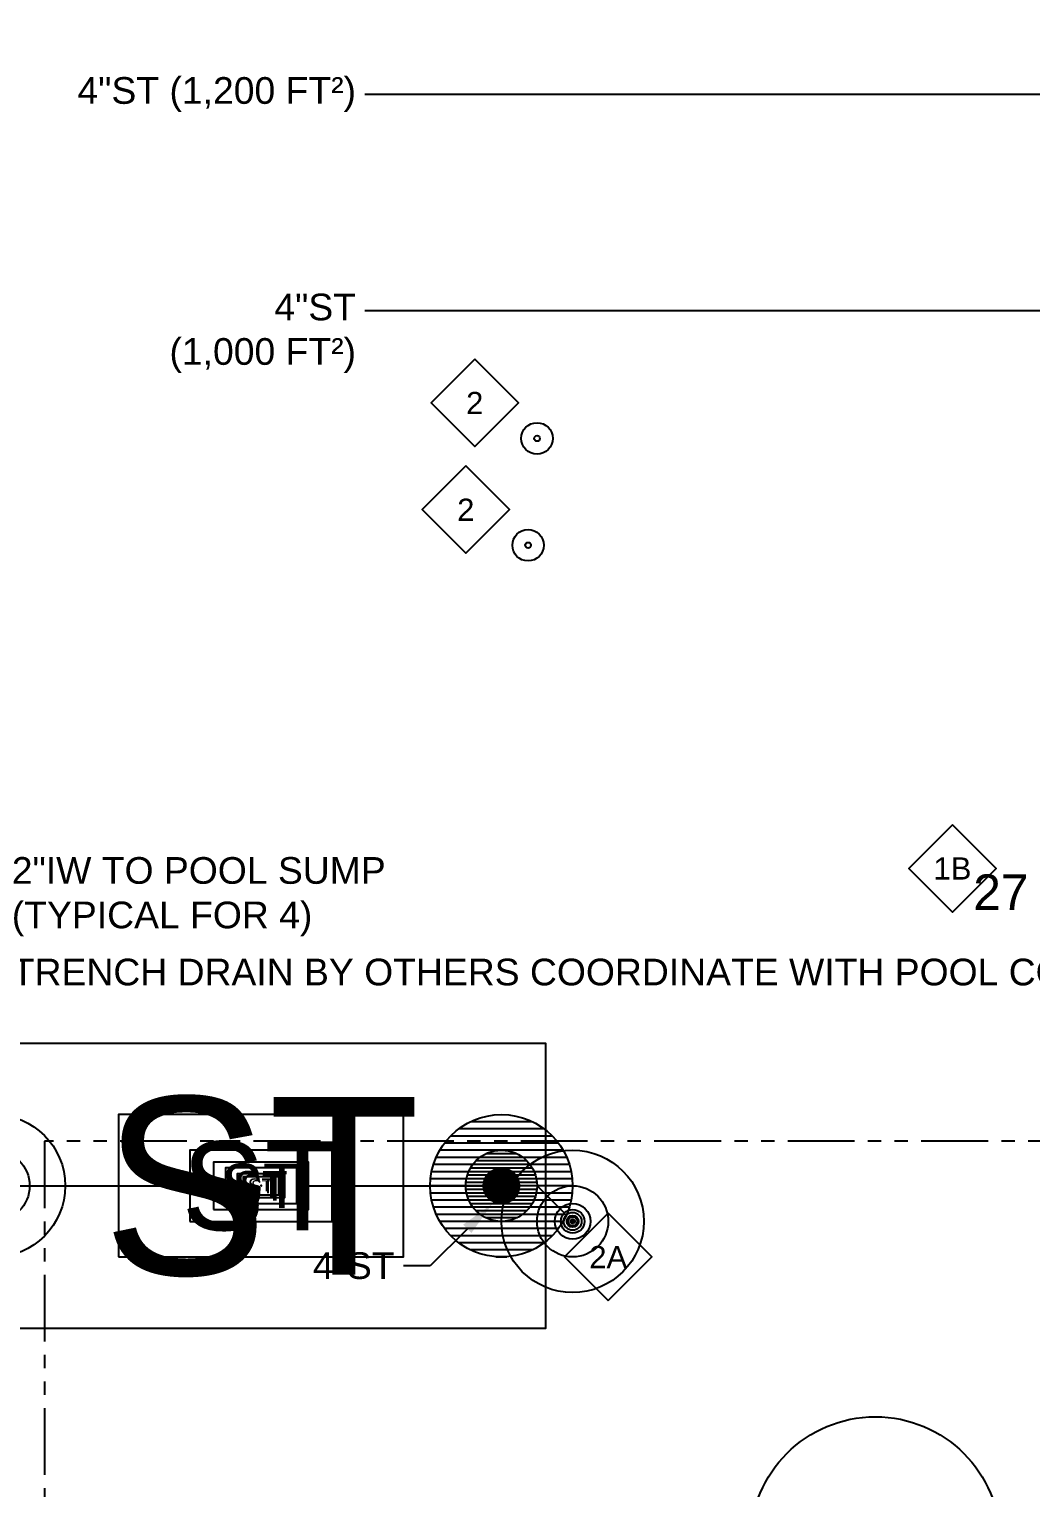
# Model space of a CAD drawing. Extents: x -3677 to 22148, y -333 to 1817.
# Drawn here: x -2365.1 to -2027.6, y 490.9 to 982.7 of the extents above; entities that cross this region are included whole.
import ezdxf
from ezdxf import colors
from ezdxf.entities.mleader import LeaderData, LeaderLine
from ezdxf.enums import TextEntityAlignment as Align
from ezdxf.math import Vec2, Vec3

# ---------------------------------------------------------------- set-up
doc = ezdxf.new("R2010")
doc.units = 0
doc.header["$LTSCALE"] = 36
doc.header["$MEASUREMENT"] = 0
doc.linetypes.add('PHANTOM2', pattern=[1.25, 0.625, -0.125, 0.125, -0.125, 0.125, -0.125])
for name, color, linetype in [('G-ANNO-TEXT', 70, 'Continuous'), ('G-ANNO-TEXT @ 96', 70, 'Continuous'), ('P-STRM-N', 2, 'Continuous'), ('P-STRM-N @ 1 (1)', 2, 'Continuous'), ('P-STRM-N @ 1 (2)', 2, 'Continuous'), ('P-STRM-N @ 12', 2, 'Continuous'), ('P-STRM-N @ 128', 2, 'Continuous'), ('P-STRM-N @ 16', 2, 'Continuous'), ('P-STRM-N @ 192', 2, 'Continuous'), ('P-STRM-N @ 2', 2, 'Continuous'), ('P-STRM-N @ 24', 2, 'Continuous'), ('P-STRM-N @ 384', 2, 'Continuous'), ('P-STRM-N @ 4', 2, 'Continuous'), ('P-STRM-N @ 48', 2, 'Continuous'), ('P-STRM-N @ 64', 2, 'Continuous'), ('P-STRM-N @ 768', 2, 'Continuous'), ('P-STRM-N @ 8', 2, 'Continuous'), ('P-STRM-N @ 96', 2, 'Continuous')]:
    doc.layers.add(name, color=color, linetype=linetype)
doc.layers.add('P-SAN-DFU', color=7, linetype='Continuous', plot=False)
doc.styles.add('Arial', font='arial.ttf')

# ---------------------------------------------------------------- blocks, each defined once
blk = doc.blocks.new('DIAMOND TAG')
blk.add_lwpolyline([(0, -0.1533), (0.1533, 0), (0, 0.1533), (-0.1533, 0)], close=True)
at = {"style": 'Arial'}
blk.add_attdef('XXX', text='', height=0.0781, dxfattribs=at).set_placement((0, 0), align=Align.MIDDLE)
blk = doc.blocks.new('DRAIN')
at = {"linetype": 'Continuous'}
blk.add_circle((0, 0), 0.0553, dxfattribs=at)
at = {"color": 7, "linetype": 'Continuous'}
blk.add_circle((0, 0), 0.01, dxfattribs=at)
blk = doc.blocks.new('*U4')
blk.add_circle((0, 0), 0.03125)
blk = doc.blocks.new('*U192')
at = {"layer": 'P-STRM-N @ 1 (1)'}
blk.add_blockref('*U4', (-2182, 580.73), dxfattribs=at)
at = {"layer": 'P-STRM-N @ 1 (2)'}
blk.add_blockref('*U4', (-2182, 580.73), dxfattribs=at)
at = {"layer": 'P-STRM-N @ 12', "xscale": 12, "yscale": 12, "zscale": 12}
blk.add_blockref('*U4', (-2182, 580.73), dxfattribs=at)
at = {"layer": 'P-STRM-N @ 128', "xscale": 128, "yscale": 128, "zscale": 128}
blk.add_blockref('*U4', (-2182, 580.73), dxfattribs=at)
at = {"layer": 'P-STRM-N @ 16', "xscale": 16, "yscale": 16, "zscale": 16}
blk.add_blockref('*U4', (-2182, 580.73), dxfattribs=at)
at = {"layer": 'P-STRM-N @ 192', "xscale": 192, "yscale": 192, "zscale": 192}
blk.add_blockref('*U4', (-2182, 580.73), dxfattribs=at)
at = {"layer": 'P-STRM-N @ 2', "xscale": 2, "yscale": 2, "zscale": 2}
blk.add_blockref('*U4', (-2182, 580.73), dxfattribs=at)
at = {"layer": 'P-STRM-N @ 24', "xscale": 24, "yscale": 24, "zscale": 24}
blk.add_blockref('*U4', (-2182, 580.73), dxfattribs=at)
at = {"layer": 'P-STRM-N @ 384', "xscale": 384, "yscale": 384, "zscale": 384}
blk.add_blockref('*U4', (-2182, 580.73), dxfattribs=at)
at = {"layer": 'P-STRM-N @ 4', "xscale": 4, "yscale": 4, "zscale": 4}
blk.add_blockref('*U4', (-2182, 580.73), dxfattribs=at)
at = {"layer": 'P-STRM-N @ 48', "xscale": 48, "yscale": 48, "zscale": 48}
blk.add_blockref('*U4', (-2182, 580.73), dxfattribs=at)
at = {"layer": 'P-STRM-N @ 64', "xscale": 64, "yscale": 64, "zscale": 64}
blk.add_blockref('*U4', (-2182, 580.73), dxfattribs=at)
at = {"layer": 'P-STRM-N @ 768', "xscale": 768, "yscale": 768, "zscale": 768}
blk.add_blockref('*U4', (-2182, 580.73), dxfattribs=at)
at = {"layer": 'P-STRM-N @ 8', "xscale": 8, "yscale": 8, "zscale": 8}
blk.add_blockref('*U4', (-2182, 580.73), dxfattribs=at)
at = {"layer": 'P-STRM-N @ 96', "xscale": 96, "yscale": 96, "zscale": 96}
blk.add_blockref('*U4', (-2182, 580.73), dxfattribs=at)
blk = doc.blocks.new('*U193')
at = {"layer": 'P-STRM-N @ 1 (1)'}
blk.add_blockref('*U4', (-2377, 592.73), dxfattribs=at)
at = {"layer": 'P-STRM-N @ 1 (2)'}
blk.add_blockref('*U4', (-2377, 592.73), dxfattribs=at)
at = {"layer": 'P-STRM-N @ 12', "xscale": 12, "yscale": 12, "zscale": 12}
blk.add_blockref('*U4', (-2377, 592.73), dxfattribs=at)
at = {"layer": 'P-STRM-N @ 128', "xscale": 128, "yscale": 128, "zscale": 128}
blk.add_blockref('*U4', (-2377, 592.73), dxfattribs=at)
at = {"layer": 'P-STRM-N @ 16', "xscale": 16, "yscale": 16, "zscale": 16}
blk.add_blockref('*U4', (-2377, 592.73), dxfattribs=at)
at = {"layer": 'P-STRM-N @ 192', "xscale": 192, "yscale": 192, "zscale": 192}
blk.add_blockref('*U4', (-2377, 592.73), dxfattribs=at)
at = {"layer": 'P-STRM-N @ 2', "xscale": 2, "yscale": 2, "zscale": 2}
blk.add_blockref('*U4', (-2377, 592.73), dxfattribs=at)
at = {"layer": 'P-STRM-N @ 24', "xscale": 24, "yscale": 24, "zscale": 24}
blk.add_blockref('*U4', (-2377, 592.73), dxfattribs=at)
at = {"layer": 'P-STRM-N @ 384', "xscale": 384, "yscale": 384, "zscale": 384}
blk.add_blockref('*U4', (-2377, 592.73), dxfattribs=at)
at = {"layer": 'P-STRM-N @ 4', "xscale": 4, "yscale": 4, "zscale": 4}
blk.add_blockref('*U4', (-2377, 592.73), dxfattribs=at)
at = {"layer": 'P-STRM-N @ 48', "xscale": 48, "yscale": 48, "zscale": 48}
blk.add_blockref('*U4', (-2377, 592.73), dxfattribs=at)
at = {"layer": 'P-STRM-N @ 64', "xscale": 64, "yscale": 64, "zscale": 64}
blk.add_blockref('*U4', (-2377, 592.73), dxfattribs=at)
at = {"layer": 'P-STRM-N @ 768', "xscale": 768, "yscale": 768, "zscale": 768}
blk.add_blockref('*U4', (-2377, 592.73), dxfattribs=at)
at = {"layer": 'P-STRM-N @ 8', "xscale": 8, "yscale": 8, "zscale": 8}
blk.add_blockref('*U4', (-2377, 592.73), dxfattribs=at)
at = {"layer": 'P-STRM-N @ 96', "xscale": 96, "yscale": 96, "zscale": 96}
blk.add_blockref('*U4', (-2377, 592.73), dxfattribs=at)
blk = doc.blocks.new('*U3')
h = blk.add_hatch()
h.set_pattern_fill('ANSI31', color=256, scale=0.025, angle=135)
edge = h.paths.add_edge_path()
edge.add_arc((0, 0), 0.03125, 0, 360)
blk.add_circle((0, 0), 0.03125)
blk = doc.blocks.new('*U194')
at = {"layer": 'P-STRM-N @ 1 (1)'}
blk.add_blockref('*U3', (-2206, 592.73), dxfattribs=at)
at = {"layer": 'P-STRM-N @ 1 (2)'}
blk.add_blockref('*U3', (-2206, 592.73), dxfattribs=at)
at = {"layer": 'P-STRM-N @ 12', "xscale": 12, "yscale": 12, "zscale": 12}
blk.add_blockref('*U3', (-2206, 592.73), dxfattribs=at)
at = {"layer": 'P-STRM-N @ 128', "xscale": 128, "yscale": 128, "zscale": 128}
blk.add_blockref('*U3', (-2206, 592.73), dxfattribs=at)
at = {"layer": 'P-STRM-N @ 16', "xscale": 16, "yscale": 16, "zscale": 16}
blk.add_blockref('*U3', (-2206, 592.73), dxfattribs=at)
at = {"layer": 'P-STRM-N @ 192', "xscale": 192, "yscale": 192, "zscale": 192}
blk.add_blockref('*U3', (-2206, 592.73), dxfattribs=at)
at = {"layer": 'P-STRM-N @ 2', "xscale": 2, "yscale": 2, "zscale": 2}
blk.add_blockref('*U3', (-2206, 592.73), dxfattribs=at)
at = {"layer": 'P-STRM-N @ 24', "xscale": 24, "yscale": 24, "zscale": 24}
blk.add_blockref('*U3', (-2206, 592.73), dxfattribs=at)
at = {"layer": 'P-STRM-N @ 384', "xscale": 384, "yscale": 384, "zscale": 384}
blk.add_blockref('*U3', (-2206, 592.73), dxfattribs=at)
at = {"layer": 'P-STRM-N @ 4', "xscale": 4, "yscale": 4, "zscale": 4}
blk.add_blockref('*U3', (-2206, 592.73), dxfattribs=at)
at = {"layer": 'P-STRM-N @ 48', "xscale": 48, "yscale": 48, "zscale": 48}
blk.add_blockref('*U3', (-2206, 592.73), dxfattribs=at)
at = {"layer": 'P-STRM-N @ 64', "xscale": 64, "yscale": 64, "zscale": 64}
blk.add_blockref('*U3', (-2206, 592.73), dxfattribs=at)
at = {"layer": 'P-STRM-N @ 768', "xscale": 768, "yscale": 768, "zscale": 768}
blk.add_blockref('*U3', (-2206, 592.73), dxfattribs=at)
at = {"layer": 'P-STRM-N @ 8', "xscale": 8, "yscale": 8, "zscale": 8}
blk.add_blockref('*U3', (-2206, 592.73), dxfattribs=at)
at = {"layer": 'P-STRM-N @ 96', "xscale": 96, "yscale": 96, "zscale": 96}
blk.add_blockref('*U3', (-2206, 592.73), dxfattribs=at)
blk = doc.blocks.new('*U32')
at = {"layer": 'DEFPOINTS'}
blk.add_lwpolyline([(-0.125, -0.0625), (0.125, -0.0625), (0.125, 0.0625), (-0.125, 0.0625)], close=True, dxfattribs=at)
at = {"style": 'Arial'}
blk.add_text('ST', height=0.078125, dxfattribs=at).set_placement((0, 0), align=Align.MIDDLE)
blk = doc.blocks.new('*U195')
at = {"layer": 'P-STRM-N @ 1 (1)', "linetype": 'ByBlock', "lineweight": -2}
blk.add_blockref('*U32', (-2287, 592.73), dxfattribs=at)
at = {"layer": 'P-STRM-N @ 1 (2)', "linetype": 'ByBlock', "lineweight": -2}
blk.add_blockref('*U32', (-2287, 592.73), dxfattribs=at)
at = {"layer": 'P-STRM-N @ 128', "linetype": 'ByBlock', "lineweight": -2, "xscale": 128, "yscale": 128, "zscale": 128}
blk.add_blockref('*U32', (-2287, 592.73), dxfattribs=at)
at = {"layer": 'P-STRM-N @ 192', "linetype": 'ByBlock', "lineweight": -2, "xscale": 192, "yscale": 192, "zscale": 192}
blk.add_blockref('*U32', (-2287, 592.73), dxfattribs=at)
at = {"layer": 'P-STRM-N @ 384', "linetype": 'ByBlock', "lineweight": -2, "xscale": 384, "yscale": 384, "zscale": 384}
blk.add_blockref('*U32', (-2287, 592.73), dxfattribs=at)
at = {"layer": 'P-STRM-N @ 48', "linetype": 'ByBlock', "lineweight": -2, "xscale": 48, "yscale": 48, "zscale": 48}
blk.add_blockref('*U32', (-2287, 592.73), dxfattribs=at)
at = {"layer": 'P-STRM-N @ 64', "linetype": 'ByBlock', "lineweight": -2, "xscale": 64, "yscale": 64, "zscale": 64}
blk.add_blockref('*U32', (-2287, 592.73), dxfattribs=at)
at = {"layer": 'P-STRM-N @ 768', "linetype": 'ByBlock', "lineweight": -2, "xscale": 768, "yscale": 768, "zscale": 768}
blk.add_blockref('*U32', (-2287, 592.73), dxfattribs=at)
at = {"layer": 'P-STRM-N @ 96', "linetype": 'ByBlock', "lineweight": -2, "xscale": 96, "yscale": 96, "zscale": 96}
blk.add_blockref('*U32', (-2287, 592.73), dxfattribs=at)

msp = doc.modelspace()

# ---------------------------------------------------------------- linework, layer by layer
at = {"layer": 'G-ANNO-TEXT', "linetype": 'PHANTOM2'}
msp.add_lwpolyline([(-1951, 340.73), (-1951, 423.73), (-1952, 423.73), (-1952, 607.73), (-2360, 607.73), (-2360, 391.73), (-2284, 391.73), (-2284, 340.73)], close=True, dxfattribs=at)
at = {"layer": 'P-SAN-DFU'}
msp.add_circle((-2080, 472.73), 42.11, dxfattribs=at)
at = {"layer": 'P-STRM-N'}
for p, q in [((-2374, 592.73), (-2299, 592.73)), ((-2275, 592.73), (-2206, 592.73)), ((-2194, 592.73), (-2203, 592.73)), ((-2185, 583.73), (-2194, 592.73))]:
    msp.add_line(p, q, dxfattribs=at)

# ---------------------------------------------------------------- block references
at = {"layer": 'G-ANNO-TEXT @ 96'}
ref = msp.add_blockref('DIAMOND TAG', (-2215, 856.73), dxfattribs=dict(at, xscale=96, yscale=96, zscale=96, rotation=180))
ref.add_attrib('XXX', '2', dxfattribs={"layer": '0', "height": 7.5, "style": 'Arial'}).set_placement((-2215, 856.73), align=Align.MIDDLE)
ref = msp.add_blockref('DIAMOND TAG', (-2218, 820.73), dxfattribs=dict(at, xscale=96, yscale=96, zscale=96, rotation=180))
ref.add_attrib('XXX', '2', dxfattribs={"layer": '0', "height": 7.5, "style": 'Arial'}).set_placement((-2218, 820.73), align=Align.MIDDLE)
ref = msp.add_blockref('DIAMOND TAG', (-2054, 699.73), dxfattribs=dict(at, xscale=96, yscale=96, zscale=96, rotation=180))
ref.add_attrib('XXX', '1B', dxfattribs={"layer": '0', "height": 7.5, "style": 'Arial'}).set_placement((-2054, 699.73), align=Align.MIDDLE)
at = {"layer": 'G-ANNO-TEXT @ 96', "xscale": 96, "yscale": 96, "zscale": 96}
msp.add_blockref('DIAMOND TAG', (-2170, 568.73), dxfattribs=at).add_auto_attribs({'XXX': '2A'})
at = {"layer": 'P-STRM-N'}
for name in ['*U195', '*U193', '*U194', '*U192']:
    msp.add_blockref(name, (0, 0), dxfattribs=at)
at = {"layer": 'P-STRM-N @ 96', "xscale": 96, "yscale": 96, "zscale": 96}
for p in [(-2194, 844.73), (-2197, 808.73)]:
    msp.add_blockref('DRAIN', p, dxfattribs=at)

# ---------------------------------------------------------------- texts
at = {"layer": 'P-SAN-DFU', "insert": (-2047, 697.73), "char_height": 12, "attachment_point": 1, "style": 'Arial'}
msp.add_mtext_dynamic_manual_height_columns('27', width=68, gutter_width=60, heights=[0], dxfattribs=at)

# ---------------------------------------------------------------- leaders
at = {"layer": 'G-ANNO-TEXT'}
ml = msp.add_multileader_mtext('Standard', dxfattribs=at)
ml.set_content('4"ST (1,200 FT²)', color=256, style='Arial')
ml.set_leader_properties(color=256, linetype='ByLayer', lineweight=-1)
ml.build(insert=Vec2(0, 0))
ml.multileader.update_dxf_attribs({"has_dogleg": 0, "dogleg_length": 0.125, "arrow_head_size": 12, "scale": 96})
ctx = ml.context
ctx.base_point, ctx.scale, ctx.char_height, ctx.arrow_head_size, ctx.landing_gap_size, ctx.plane_origin = Vec3(-2351.28, 960.73), 96, 9, 12, 3, Vec3(-1960, 928.73)
ctx.text_align_type = 2
notes = []
notes.append((ctx, [(0, (1, 1, 0), (-2240, 960.73), (-1, 0), 12, [(0, [(-1882, 982.73), (-1930, 960.73)], 0, [])])]))
ctx.mtext.insert, ctx.mtext.alignment, ctx.mtext.flow_direction = Vec3(-2255, 966.56), 3, 5
ml = msp.add_multileader_mtext('Standard', dxfattribs=at)
ml.set_content('4"ST\\P(1,000 FT²)', color=256, style='Arial')
ml.set_leader_properties(color=256, linetype='ByLayer', lineweight=-1)
ml.build(insert=Vec2(0, 0))
ml.multileader.update_dxf_attribs({"has_dogleg": 0, "dogleg_length": 0.125, "arrow_head_size": 12, "scale": 96})
ctx = ml.context
ctx.base_point, ctx.scale, ctx.char_height, ctx.arrow_head_size, ctx.landing_gap_size, ctx.plane_origin = Vec3(-2319.66, 887.73), 96, 9, 12, 3, Vec3(-1848, 619.73)
ctx.text_align_type = 2
notes.append((ctx, [(0, (1, 1, 0), (-2240, 887.73), (-1, 0), 12, [(0, [(-1848, 619.73), (-2008, 887.73)], 0, [])])]))
ctx.mtext.insert, ctx.mtext.alignment, ctx.mtext.flow_direction = Vec3(-2255, 893.56), 3, 5
ml = msp.add_multileader_mtext('Standard', dxfattribs=at)
ml.set_content('2"IW TO POOL SUMP\\P(TYPICAL FOR 4)', color=256, style='Arial')
ml.set_leader_properties(color=256, linetype='ByLayer', lineweight=-1)
ml.build(insert=Vec2(0, 0))
ml.multileader.update_dxf_attribs({"has_dogleg": 0, "dogleg_length": 0.125, "arrow_head_size": 12, "scale": 96})
ctx = ml.context
ctx.base_point, ctx.scale, ctx.char_height, ctx.arrow_head_size, ctx.landing_gap_size, ctx.plane_origin = Vec3(-2374, 697.73), 96, 9, 12, 3, Vec3(-2590, 664.73)
notes.append((ctx, [(0, (1, 1, 0), (-2386, 697.73), (1, 0), 12, [(0, [(-2590, 664.73), (-2557, 697.73)], 0, [])])]))
ctx.mtext.insert, ctx.mtext.flow_direction = Vec3(-2371, 703.56), 5
ml = msp.add_multileader_mtext('Standard', dxfattribs=at)
ml.set_content('TRENCH DRAIN BY OTHERS COORDINATE WITH POOL CONTRACTOR ', color=256, style='Arial')
ml.set_leader_properties(color=256, linetype='ByLayer', lineweight=-1)
ml.build(insert=Vec2(0, 0))
ml.multileader.update_dxf_attribs({"has_dogleg": 0, "dogleg_length": 0.125, "arrow_head_size": 12, "scale": 96})
ctx = ml.context
ctx.base_point, ctx.scale, ctx.char_height, ctx.arrow_head_size, ctx.landing_gap_size, ctx.plane_origin = Vec3(-2374, 664.73), 96, 9, 12, 3, Vec3(-2422, 634.73)
notes.append((ctx, [(0, (1, 1, 0), (-2386, 664.73), (1, 0), 12, [(0, [(-2422, 634.73), (-2392, 664.73)], 0, [])])]))
ctx.mtext.insert, ctx.mtext.width, ctx.mtext.flow_direction = Vec3(-2371, 669.31), 255.402, 5
ml = msp.add_multileader_mtext('Standard', dxfattribs=at)
ml.set_content('4"ST', color=256, style='Arial')
ml.set_leader_properties(color=256, linetype='ByLayer', lineweight=-1)
ml.build(insert=Vec2(0, 0))
ml.multileader.update_dxf_attribs({"has_dogleg": 0, "dogleg_length": 0.125, "arrow_head_size": 12, "scale": 96})
ctx = ml.context
ctx.base_point, ctx.scale, ctx.char_height, ctx.arrow_head_size, ctx.landing_gap_size, ctx.plane_origin = Vec3(-2272.11, 565.73), 96, 9, 12, 3, Vec3(-2209, 586.73)
ctx.text_align_type = 2
notes.append((ctx, [(0, (1, 1, 0), (-2227, 565.73), (-1, 0), 12, [(0, [(-2209, 586.73), (-2230, 565.73)], 0, [])])]))
ctx.mtext.insert, ctx.mtext.alignment, ctx.mtext.flow_direction = Vec3(-2242, 570.31), 3, 5
for ctx, leaders in notes:
    for number, flags, end, landing, length, lines in leaders:
        leader = LeaderData()
        leader.index, (leader.has_last_leader_line, leader.has_dogleg_vector, leader.attachment_direction) = number, flags
        leader.last_leader_point, leader.dogleg_vector, leader.dogleg_length = Vec3(end), Vec3(landing), length
        for number, points, colour, breaks in lines:
            line = LeaderLine()
            line.index, line.vertices, line.color, line.breaks = number, Vec3.list(points), colors.encode_raw_color(colour), breaks
            leader.lines.append(line)
        ctx.leaders.append(leader)

doc.saveas('drawing.dxf')
